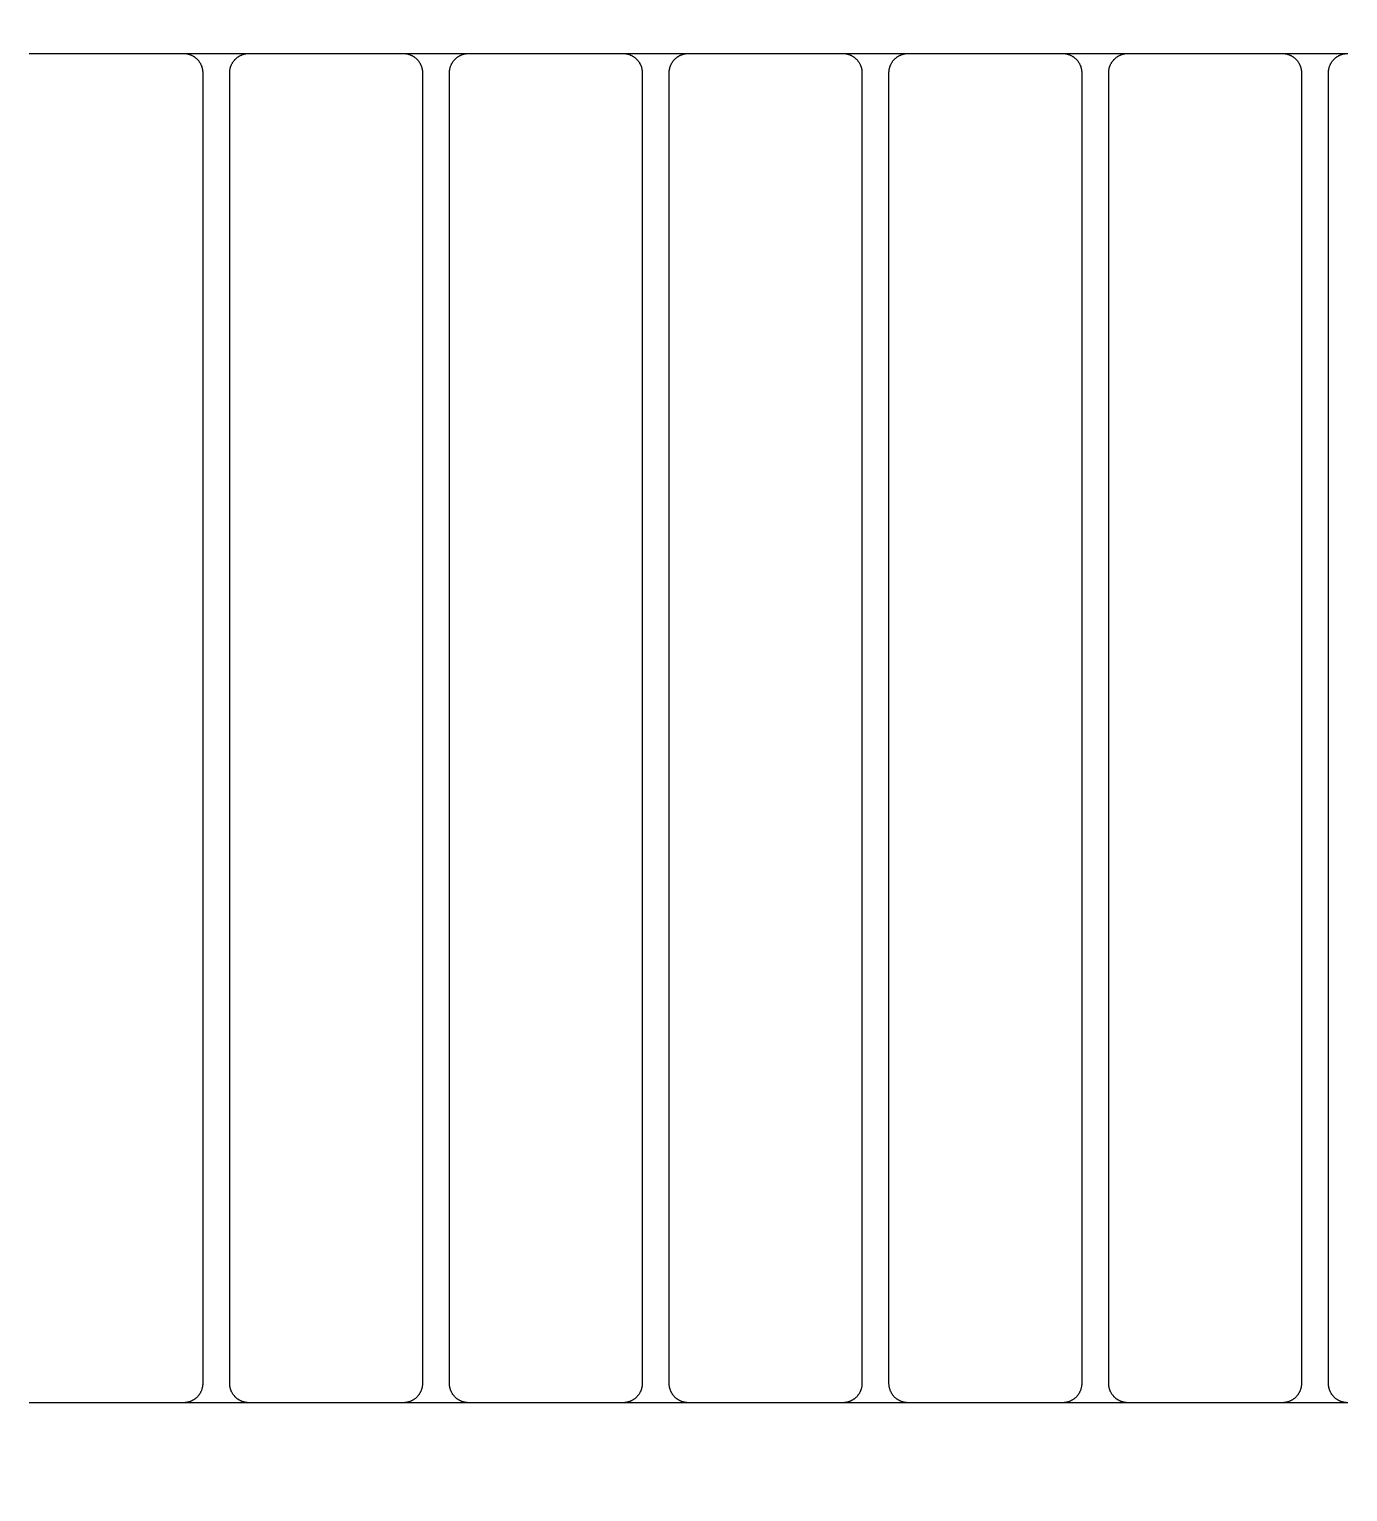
# Model space of a CAD drawing. Header units: millimetres. Extents: x -58335 to 291665, y -66693 to 213307.
# Drawn here: x 183442.4 to 183784.4, y -16274.9 to -15895.6 of the extents above; entities that cross this region are included whole.
import ezdxf

# ---------------------------------------------------------------- set-up
doc = ezdxf.new("R2010")
doc.units = ezdxf.units.MM
doc.header["$LTSCALE"] = 1000
for name, color, linetype in [('X-SITE$0$-MY-녹지', 254, 'Continuous'), ('X-SITE$0$-MY-시설선', 254, 'Continuous'), ('X-SITE$0$-MY-시설선 wood', 254, 'Continuous')]:
    doc.layers.add(name, color=color, linetype=linetype)
pattern_1 = [(0, (-29382.5, 14650.24), (317.5, 317.5), [158.75, -476.25]), (90, (-29303.13, 14570.87), (-317.5, 317.5), [158.75, -476.25])]

# ---------------------------------------------------------------- blocks, each defined once
blk = doc.blocks.new('X-SITE$0$GPSP-100')
at = {"layer": 'X-SITE$0$-MY-시설선'}
for points in [[(-1413.22, -750), (-1429.78, -750)], [(-1356.22, -750), (-1372.78, -750)], [(-1299.22, -750), (-1315.78, -750)], [(-1242.22, -750), (-1258.78, -750)], [(-1185.22, -750), (-1201.78, -750)], [(-1128.22, -750), (-1144.78, -750)], [(-1429.78, -1100), (-1413.22, -1100)], [(-1372.78, -1100), (-1356.22, -1100)], [(-1315.78, -1100), (-1299.22, -1100)], [(-1258.78, -1100), (-1242.22, -1100)], [(-1201.78, -1100), (-1185.22, -1100)], [(-1144.78, -1100), (-1128.22, -1100)]]:
    blk.add_lwpolyline(points, dxfattribs=at)
at = {"layer": 'X-SITE$0$-MY-시설선 wood'}
for points in [[(-1425, -755), (-1425, -754.89), (-1425, -754.78), (-1425.01, -754.66), (-1425.02, -754.55), (-1425.03, -754.44), (-1425.05, -754.32), (-1425.06, -754.21), (-1425.08, -754.09), (-1425.11, -753.97), (-1425.13, -753.86), (-1425.16, -753.74), (-1425.19, -753.62), (-1425.23, -753.51), (-1425.27, -753.39), (-1425.31, -753.28), (-1425.35, -753.16), (-1425.4, -753.04), (-1425.45, -752.93), (-1425.5, -752.82), (-1425.56, -752.7), (-1425.62, -752.59), (-1425.68, -752.48), (-1425.75, -752.37), (-1425.82, -752.26), (-1425.89, -752.16), (-1425.96, -752.05), (-1426.04, -751.95), (-1426.12, -751.85), (-1426.2, -751.75), (-1426.29, -751.65), (-1426.37, -751.56), (-1426.46, -751.46), (-1426.56, -751.37), (-1426.65, -751.29), (-1426.75, -751.2), (-1426.85, -751.12), (-1426.95, -751.04), (-1427.05, -750.96), (-1427.16, -750.89), (-1427.26, -750.82), (-1427.37, -750.75), (-1427.48, -750.68), (-1427.59, -750.62), (-1427.7, -750.56), (-1427.82, -750.5), (-1427.93, -750.45), (-1428.04, -750.4), (-1428.16, -750.35), (-1428.28, -750.31), (-1428.39, -750.27), (-1428.51, -750.23), (-1428.62, -750.19), (-1428.74, -750.16), (-1428.86, -750.13), (-1428.97, -750.11), (-1429.09, -750.08), (-1429.21, -750.06), (-1429.32, -750.05), (-1429.44, -750.03), (-1429.55, -750.02), (-1429.66, -750.01), (-1429.78, -750), (-1429.89, -750), (-1430, -750)], [(-1413, -750), (-1413.11, -750), (-1413.22, -750), (-1413.34, -750.01), (-1413.45, -750.02), (-1413.56, -750.03), (-1413.68, -750.05), (-1413.79, -750.06), (-1413.91, -750.08), (-1414.03, -750.11), (-1414.14, -750.13), (-1414.26, -750.16), (-1414.38, -750.19), (-1414.49, -750.23), (-1414.61, -750.27), (-1414.72, -750.31), (-1414.84, -750.35), (-1414.96, -750.4), (-1415.07, -750.45), (-1415.18, -750.5), (-1415.3, -750.56), (-1415.41, -750.62), (-1415.52, -750.68), (-1415.63, -750.75), (-1415.74, -750.82), (-1415.84, -750.89), (-1415.95, -750.96), (-1416.05, -751.04), (-1416.15, -751.12), (-1416.25, -751.2), (-1416.35, -751.29), (-1416.44, -751.37), (-1416.54, -751.46), (-1416.63, -751.56), (-1416.71, -751.65), (-1416.8, -751.75), (-1416.88, -751.85), (-1416.96, -751.95), (-1417.04, -752.05), (-1417.11, -752.16), (-1417.18, -752.26), (-1417.25, -752.37), (-1417.32, -752.48), (-1417.38, -752.59), (-1417.44, -752.7), (-1417.5, -752.82), (-1417.55, -752.93), (-1417.6, -753.04), (-1417.65, -753.16), (-1417.69, -753.28), (-1417.73, -753.39), (-1417.77, -753.51), (-1417.81, -753.62), (-1417.84, -753.74), (-1417.87, -753.86), (-1417.89, -753.97), (-1417.92, -754.09), (-1417.94, -754.21), (-1417.95, -754.32), (-1417.97, -754.44), (-1417.98, -754.55), (-1417.99, -754.66), (-1418, -754.78), (-1418, -754.89), (-1418, -755)], [(-1373, -750), (-1413, -750)], [(-1368, -755), (-1368, -754.89), (-1368, -754.78), (-1368.01, -754.66), (-1368.02, -754.55), (-1368.03, -754.44), (-1368.05, -754.32), (-1368.06, -754.21), (-1368.08, -754.09), (-1368.11, -753.97), (-1368.13, -753.86), (-1368.16, -753.74), (-1368.19, -753.62), (-1368.23, -753.51), (-1368.27, -753.39), (-1368.31, -753.28), (-1368.35, -753.16), (-1368.4, -753.04), (-1368.45, -752.93), (-1368.5, -752.82), (-1368.56, -752.7), (-1368.62, -752.59), (-1368.68, -752.48), (-1368.75, -752.37), (-1368.82, -752.26), (-1368.89, -752.16), (-1368.96, -752.05), (-1369.04, -751.95), (-1369.12, -751.85), (-1369.2, -751.75), (-1369.29, -751.65), (-1369.37, -751.56), (-1369.46, -751.46), (-1369.56, -751.37), (-1369.65, -751.29), (-1369.75, -751.2), (-1369.85, -751.12), (-1369.95, -751.04), (-1370.05, -750.96), (-1370.16, -750.89), (-1370.26, -750.82), (-1370.37, -750.75), (-1370.48, -750.68), (-1370.59, -750.62), (-1370.7, -750.56), (-1370.82, -750.5), (-1370.93, -750.45), (-1371.04, -750.4), (-1371.16, -750.35), (-1371.28, -750.31), (-1371.39, -750.27), (-1371.51, -750.23), (-1371.62, -750.19), (-1371.74, -750.16), (-1371.86, -750.13), (-1371.97, -750.11), (-1372.09, -750.08), (-1372.21, -750.06), (-1372.32, -750.05), (-1372.44, -750.03), (-1372.55, -750.02), (-1372.66, -750.01), (-1372.78, -750), (-1372.89, -750), (-1373, -750)], [(-1356, -750), (-1356.11, -750), (-1356.22, -750), (-1356.34, -750.01), (-1356.45, -750.02), (-1356.56, -750.03), (-1356.68, -750.05), (-1356.79, -750.06), (-1356.91, -750.08), (-1357.03, -750.11), (-1357.14, -750.13), (-1357.26, -750.16), (-1357.38, -750.19), (-1357.49, -750.23), (-1357.61, -750.27), (-1357.72, -750.31), (-1357.84, -750.35), (-1357.96, -750.4), (-1358.07, -750.45), (-1358.18, -750.5), (-1358.3, -750.56), (-1358.41, -750.62), (-1358.52, -750.68), (-1358.63, -750.75), (-1358.74, -750.82), (-1358.84, -750.89), (-1358.95, -750.96), (-1359.05, -751.04), (-1359.15, -751.12), (-1359.25, -751.2), (-1359.35, -751.29), (-1359.44, -751.37), (-1359.54, -751.46), (-1359.63, -751.56), (-1359.71, -751.65), (-1359.8, -751.75), (-1359.88, -751.85), (-1359.96, -751.95), (-1360.04, -752.05), (-1360.11, -752.16), (-1360.18, -752.26), (-1360.25, -752.37), (-1360.32, -752.48), (-1360.38, -752.59), (-1360.44, -752.7), (-1360.5, -752.82), (-1360.55, -752.93), (-1360.6, -753.04), (-1360.65, -753.16), (-1360.69, -753.28), (-1360.73, -753.39), (-1360.77, -753.51), (-1360.81, -753.62), (-1360.84, -753.74), (-1360.87, -753.86), (-1360.89, -753.97), (-1360.92, -754.09), (-1360.94, -754.21), (-1360.95, -754.32), (-1360.97, -754.44), (-1360.98, -754.55), (-1360.99, -754.66), (-1361, -754.78), (-1361, -754.89), (-1361, -755)], [(-1316, -750), (-1356, -750)], [(-1311, -755), (-1311, -754.89), (-1311, -754.78), (-1311.01, -754.66), (-1311.02, -754.55), (-1311.03, -754.44), (-1311.05, -754.32), (-1311.06, -754.21), (-1311.08, -754.09), (-1311.11, -753.97), (-1311.13, -753.86), (-1311.16, -753.74), (-1311.19, -753.62), (-1311.23, -753.51), (-1311.27, -753.39), (-1311.31, -753.28), (-1311.35, -753.16), (-1311.4, -753.04), (-1311.45, -752.93), (-1311.5, -752.82), (-1311.56, -752.7), (-1311.62, -752.59), (-1311.68, -752.48), (-1311.75, -752.37), (-1311.82, -752.26), (-1311.89, -752.16), (-1311.96, -752.05), (-1312.04, -751.95), (-1312.12, -751.85), (-1312.2, -751.75), (-1312.29, -751.65), (-1312.37, -751.56), (-1312.46, -751.46), (-1312.56, -751.37), (-1312.65, -751.29), (-1312.75, -751.2), (-1312.85, -751.12), (-1312.95, -751.04), (-1313.05, -750.96), (-1313.16, -750.89), (-1313.26, -750.82), (-1313.37, -750.75), (-1313.48, -750.68), (-1313.59, -750.62), (-1313.7, -750.56), (-1313.82, -750.5), (-1313.93, -750.45), (-1314.04, -750.4), (-1314.16, -750.35), (-1314.28, -750.31), (-1314.39, -750.27), (-1314.51, -750.23), (-1314.62, -750.19), (-1314.74, -750.16), (-1314.86, -750.13), (-1314.97, -750.11), (-1315.09, -750.08), (-1315.21, -750.06), (-1315.32, -750.05), (-1315.44, -750.03), (-1315.55, -750.02), (-1315.66, -750.01), (-1315.78, -750), (-1315.89, -750), (-1316, -750)], [(-1299, -750), (-1299.11, -750), (-1299.22, -750), (-1299.34, -750.01), (-1299.45, -750.02), (-1299.56, -750.03), (-1299.68, -750.05), (-1299.79, -750.06), (-1299.91, -750.08), (-1300.03, -750.11), (-1300.14, -750.13), (-1300.26, -750.16), (-1300.38, -750.19), (-1300.49, -750.23), (-1300.61, -750.27), (-1300.72, -750.31), (-1300.84, -750.35), (-1300.96, -750.4), (-1301.07, -750.45), (-1301.18, -750.5), (-1301.3, -750.56), (-1301.41, -750.62), (-1301.52, -750.68), (-1301.63, -750.75), (-1301.74, -750.82), (-1301.84, -750.89), (-1301.95, -750.96), (-1302.05, -751.04), (-1302.15, -751.12), (-1302.25, -751.2), (-1302.35, -751.29), (-1302.44, -751.37), (-1302.54, -751.46), (-1302.63, -751.56), (-1302.71, -751.65), (-1302.8, -751.75), (-1302.88, -751.85), (-1302.96, -751.95), (-1303.04, -752.05), (-1303.11, -752.16), (-1303.18, -752.26), (-1303.25, -752.37), (-1303.32, -752.48), (-1303.38, -752.59), (-1303.44, -752.7), (-1303.5, -752.82), (-1303.55, -752.93), (-1303.6, -753.04), (-1303.65, -753.16), (-1303.69, -753.28), (-1303.73, -753.39), (-1303.77, -753.51), (-1303.81, -753.62), (-1303.84, -753.74), (-1303.87, -753.86), (-1303.89, -753.97), (-1303.92, -754.09), (-1303.94, -754.21), (-1303.95, -754.32), (-1303.97, -754.44), (-1303.98, -754.55), (-1303.99, -754.66), (-1304, -754.78), (-1304, -754.89), (-1304, -755)], [(-1259, -750), (-1299, -750)], [(-1254, -755), (-1254, -754.89), (-1254, -754.78), (-1254.01, -754.66), (-1254.02, -754.55), (-1254.03, -754.44), (-1254.05, -754.32), (-1254.06, -754.21), (-1254.08, -754.09), (-1254.11, -753.97), (-1254.13, -753.86), (-1254.16, -753.74), (-1254.19, -753.62), (-1254.23, -753.51), (-1254.27, -753.39), (-1254.31, -753.28), (-1254.35, -753.16), (-1254.4, -753.04), (-1254.45, -752.93), (-1254.5, -752.82), (-1254.56, -752.7), (-1254.62, -752.59), (-1254.68, -752.48), (-1254.75, -752.37), (-1254.82, -752.26), (-1254.89, -752.16), (-1254.96, -752.05), (-1255.04, -751.95), (-1255.12, -751.85), (-1255.2, -751.75), (-1255.29, -751.65), (-1255.37, -751.56), (-1255.46, -751.46), (-1255.56, -751.37), (-1255.65, -751.29), (-1255.75, -751.2), (-1255.85, -751.12), (-1255.95, -751.04), (-1256.05, -750.96), (-1256.16, -750.89), (-1256.26, -750.82), (-1256.37, -750.75), (-1256.48, -750.68), (-1256.59, -750.62), (-1256.7, -750.56), (-1256.82, -750.5), (-1256.93, -750.45), (-1257.04, -750.4), (-1257.16, -750.35), (-1257.28, -750.31), (-1257.39, -750.27), (-1257.51, -750.23), (-1257.62, -750.19), (-1257.74, -750.16), (-1257.86, -750.13), (-1257.97, -750.11), (-1258.09, -750.08), (-1258.21, -750.06), (-1258.32, -750.05), (-1258.44, -750.03), (-1258.55, -750.02), (-1258.66, -750.01), (-1258.78, -750), (-1258.89, -750), (-1259, -750)], [(-1242, -750), (-1242.11, -750), (-1242.22, -750), (-1242.34, -750.01), (-1242.45, -750.02), (-1242.56, -750.03), (-1242.68, -750.05), (-1242.79, -750.06), (-1242.91, -750.08), (-1243.03, -750.11), (-1243.14, -750.13), (-1243.26, -750.16), (-1243.38, -750.19), (-1243.49, -750.23), (-1243.61, -750.27), (-1243.72, -750.31), (-1243.84, -750.35), (-1243.96, -750.4), (-1244.07, -750.45), (-1244.18, -750.5), (-1244.3, -750.56), (-1244.41, -750.62), (-1244.52, -750.68), (-1244.63, -750.75), (-1244.74, -750.82), (-1244.84, -750.89), (-1244.95, -750.96), (-1245.05, -751.04), (-1245.15, -751.12), (-1245.25, -751.2), (-1245.35, -751.29), (-1245.44, -751.37), (-1245.54, -751.46), (-1245.63, -751.56), (-1245.71, -751.65), (-1245.8, -751.75), (-1245.88, -751.85), (-1245.96, -751.95), (-1246.04, -752.05), (-1246.11, -752.16), (-1246.18, -752.26), (-1246.25, -752.37), (-1246.32, -752.48), (-1246.38, -752.59), (-1246.44, -752.7), (-1246.5, -752.82), (-1246.55, -752.93), (-1246.6, -753.04), (-1246.65, -753.16), (-1246.69, -753.28), (-1246.73, -753.39), (-1246.77, -753.51), (-1246.81, -753.62), (-1246.84, -753.74), (-1246.87, -753.86), (-1246.89, -753.97), (-1246.92, -754.09), (-1246.94, -754.21), (-1246.95, -754.32), (-1246.97, -754.44), (-1246.98, -754.55), (-1246.99, -754.66), (-1247, -754.78), (-1247, -754.89), (-1247, -755)], [(-1202, -750), (-1242, -750)], [(-1197, -755), (-1197, -754.89), (-1197, -754.78), (-1197.01, -754.66), (-1197.02, -754.55), (-1197.03, -754.44), (-1197.05, -754.32), (-1197.06, -754.21), (-1197.08, -754.09), (-1197.11, -753.97), (-1197.13, -753.86), (-1197.16, -753.74), (-1197.19, -753.62), (-1197.23, -753.51), (-1197.27, -753.39), (-1197.31, -753.28), (-1197.35, -753.16), (-1197.4, -753.04), (-1197.45, -752.93), (-1197.5, -752.82), (-1197.56, -752.7), (-1197.62, -752.59), (-1197.68, -752.48), (-1197.75, -752.37), (-1197.82, -752.26), (-1197.89, -752.16), (-1197.96, -752.05), (-1198.04, -751.95), (-1198.12, -751.85), (-1198.2, -751.75), (-1198.29, -751.65), (-1198.37, -751.56), (-1198.46, -751.46), (-1198.56, -751.37), (-1198.65, -751.29), (-1198.75, -751.2), (-1198.85, -751.12), (-1198.95, -751.04), (-1199.05, -750.96), (-1199.16, -750.89), (-1199.26, -750.82), (-1199.37, -750.75), (-1199.48, -750.68), (-1199.59, -750.62), (-1199.7, -750.56), (-1199.82, -750.5), (-1199.93, -750.45), (-1200.04, -750.4), (-1200.16, -750.35), (-1200.28, -750.31), (-1200.39, -750.27), (-1200.51, -750.23), (-1200.62, -750.19), (-1200.74, -750.16), (-1200.86, -750.13), (-1200.97, -750.11), (-1201.09, -750.08), (-1201.21, -750.06), (-1201.32, -750.05), (-1201.44, -750.03), (-1201.55, -750.02), (-1201.66, -750.01), (-1201.78, -750), (-1201.89, -750), (-1202, -750)], [(-1185, -750), (-1185.11, -750), (-1185.22, -750), (-1185.34, -750.01), (-1185.45, -750.02), (-1185.56, -750.03), (-1185.68, -750.05), (-1185.79, -750.06), (-1185.91, -750.08), (-1186.03, -750.11), (-1186.14, -750.13), (-1186.26, -750.16), (-1186.38, -750.19), (-1186.49, -750.23), (-1186.61, -750.27), (-1186.72, -750.31), (-1186.84, -750.35), (-1186.96, -750.4), (-1187.07, -750.45), (-1187.18, -750.5), (-1187.3, -750.56), (-1187.41, -750.62), (-1187.52, -750.68), (-1187.63, -750.75), (-1187.74, -750.82), (-1187.84, -750.89), (-1187.95, -750.96), (-1188.05, -751.04), (-1188.15, -751.12), (-1188.25, -751.2), (-1188.35, -751.29), (-1188.44, -751.37), (-1188.54, -751.46), (-1188.63, -751.56), (-1188.71, -751.65), (-1188.8, -751.75), (-1188.88, -751.85), (-1188.96, -751.95), (-1189.04, -752.05), (-1189.11, -752.16), (-1189.18, -752.26), (-1189.25, -752.37), (-1189.32, -752.48), (-1189.38, -752.59), (-1189.44, -752.7), (-1189.5, -752.82), (-1189.55, -752.93), (-1189.6, -753.04), (-1189.65, -753.16), (-1189.69, -753.28), (-1189.73, -753.39), (-1189.77, -753.51), (-1189.81, -753.62), (-1189.84, -753.74), (-1189.87, -753.86), (-1189.89, -753.97), (-1189.92, -754.09), (-1189.94, -754.21), (-1189.95, -754.32), (-1189.97, -754.44), (-1189.98, -754.55), (-1189.99, -754.66), (-1190, -754.78), (-1190, -754.89), (-1190, -755)], [(-1145, -750), (-1185, -750)], [(-1140, -755), (-1140, -754.89), (-1140, -754.78), (-1140.01, -754.66), (-1140.02, -754.55), (-1140.03, -754.44), (-1140.05, -754.32), (-1140.06, -754.21), (-1140.08, -754.09), (-1140.11, -753.97), (-1140.13, -753.86), (-1140.16, -753.74), (-1140.19, -753.62), (-1140.23, -753.51), (-1140.27, -753.39), (-1140.31, -753.28), (-1140.35, -753.16), (-1140.4, -753.04), (-1140.45, -752.93), (-1140.5, -752.82), (-1140.56, -752.7), (-1140.62, -752.59), (-1140.68, -752.48), (-1140.75, -752.37), (-1140.82, -752.26), (-1140.89, -752.16), (-1140.96, -752.05), (-1141.04, -751.95), (-1141.12, -751.85), (-1141.2, -751.75), (-1141.29, -751.65), (-1141.37, -751.56), (-1141.46, -751.46), (-1141.56, -751.37), (-1141.65, -751.29), (-1141.75, -751.2), (-1141.85, -751.12), (-1141.95, -751.04), (-1142.05, -750.96), (-1142.16, -750.89), (-1142.26, -750.82), (-1142.37, -750.75), (-1142.48, -750.68), (-1142.59, -750.62), (-1142.7, -750.56), (-1142.82, -750.5), (-1142.93, -750.45), (-1143.04, -750.4), (-1143.16, -750.35), (-1143.28, -750.31), (-1143.39, -750.27), (-1143.51, -750.23), (-1143.62, -750.19), (-1143.74, -750.16), (-1143.86, -750.13), (-1143.97, -750.11), (-1144.09, -750.08), (-1144.21, -750.06), (-1144.32, -750.05), (-1144.44, -750.03), (-1144.55, -750.02), (-1144.66, -750.01), (-1144.78, -750), (-1144.89, -750), (-1145, -750)], [(-1128, -750), (-1128.11, -750), (-1128.22, -750), (-1128.34, -750.01), (-1128.45, -750.02), (-1128.56, -750.03), (-1128.68, -750.05), (-1128.79, -750.06), (-1128.91, -750.08), (-1129.03, -750.11), (-1129.14, -750.13), (-1129.26, -750.16), (-1129.38, -750.19), (-1129.49, -750.23), (-1129.61, -750.27), (-1129.72, -750.31), (-1129.84, -750.35), (-1129.96, -750.4), (-1130.07, -750.45), (-1130.18, -750.5), (-1130.3, -750.56), (-1130.41, -750.62), (-1130.52, -750.68), (-1130.63, -750.75), (-1130.74, -750.82), (-1130.84, -750.89), (-1130.95, -750.96), (-1131.05, -751.04), (-1131.15, -751.12), (-1131.25, -751.2), (-1131.35, -751.29), (-1131.44, -751.37), (-1131.54, -751.46), (-1131.63, -751.56), (-1131.71, -751.65), (-1131.8, -751.75), (-1131.88, -751.85), (-1131.96, -751.95), (-1132.04, -752.05), (-1132.11, -752.16), (-1132.18, -752.26), (-1132.25, -752.37), (-1132.32, -752.48), (-1132.38, -752.59), (-1132.44, -752.7), (-1132.5, -752.82), (-1132.55, -752.93), (-1132.6, -753.04), (-1132.65, -753.16), (-1132.69, -753.28), (-1132.73, -753.39), (-1132.77, -753.51), (-1132.81, -753.62), (-1132.84, -753.74), (-1132.87, -753.86), (-1132.89, -753.97), (-1132.92, -754.09), (-1132.94, -754.21), (-1132.95, -754.32), (-1132.97, -754.44), (-1132.98, -754.55), (-1132.99, -754.66), (-1133, -754.78), (-1133, -754.89), (-1133, -755)], [(-1088, -750), (-1128, -750)], [(-1425, -1095), (-1425, -755)], [(-1418, -755), (-1418, -1095)], [(-1368, -1095), (-1368, -755)], [(-1361, -755), (-1361, -1095)], [(-1311, -1095), (-1311, -755)], [(-1304, -755), (-1304, -1095)], [(-1254, -1095), (-1254, -755)], [(-1247, -755), (-1247, -1095)], [(-1197, -1095), (-1197, -755)], [(-1190, -755), (-1190, -1095)], [(-1140, -1095), (-1140, -755)], [(-1133, -755), (-1133, -1095)], [(-1430, -1100), (-1429.89, -1100), (-1429.78, -1100), (-1429.66, -1099.99), (-1429.55, -1099.98), (-1429.44, -1099.97), (-1429.32, -1099.95), (-1429.21, -1099.94), (-1429.09, -1099.92), (-1428.97, -1099.89), (-1428.86, -1099.87), (-1428.74, -1099.84), (-1428.62, -1099.81), (-1428.51, -1099.77), (-1428.39, -1099.73), (-1428.28, -1099.69), (-1428.16, -1099.65), (-1428.04, -1099.6), (-1427.93, -1099.55), (-1427.82, -1099.5), (-1427.7, -1099.44), (-1427.59, -1099.38), (-1427.48, -1099.32), (-1427.37, -1099.25), (-1427.26, -1099.19), (-1427.16, -1099.11), (-1427.05, -1099.04), (-1426.95, -1098.96), (-1426.85, -1098.88), (-1426.75, -1098.8), (-1426.65, -1098.71), (-1426.56, -1098.63), (-1426.46, -1098.54), (-1426.37, -1098.44), (-1426.29, -1098.35), (-1426.2, -1098.25), (-1426.12, -1098.15), (-1426.04, -1098.05), (-1425.96, -1097.95), (-1425.89, -1097.84), (-1425.82, -1097.74), (-1425.75, -1097.63), (-1425.68, -1097.52), (-1425.62, -1097.41), (-1425.56, -1097.3), (-1425.5, -1097.18), (-1425.45, -1097.07), (-1425.4, -1096.96), (-1425.35, -1096.84), (-1425.31, -1096.72), (-1425.27, -1096.61), (-1425.23, -1096.49), (-1425.19, -1096.38), (-1425.16, -1096.26), (-1425.13, -1096.14), (-1425.11, -1096.03), (-1425.08, -1095.91), (-1425.06, -1095.79), (-1425.05, -1095.68), (-1425.03, -1095.56), (-1425.02, -1095.45), (-1425.01, -1095.34), (-1425, -1095.22), (-1425, -1095.11), (-1425, -1095)], [(-1418, -1095), (-1418, -1095.11), (-1418, -1095.22), (-1417.99, -1095.34), (-1417.98, -1095.45), (-1417.97, -1095.56), (-1417.95, -1095.68), (-1417.94, -1095.79), (-1417.92, -1095.91), (-1417.89, -1096.03), (-1417.87, -1096.14), (-1417.84, -1096.26), (-1417.81, -1096.38), (-1417.77, -1096.49), (-1417.73, -1096.61), (-1417.69, -1096.72), (-1417.65, -1096.84), (-1417.6, -1096.96), (-1417.55, -1097.07), (-1417.5, -1097.18), (-1417.44, -1097.3), (-1417.38, -1097.41), (-1417.32, -1097.52), (-1417.25, -1097.63), (-1417.18, -1097.74), (-1417.11, -1097.84), (-1417.04, -1097.95), (-1416.96, -1098.05), (-1416.88, -1098.15), (-1416.8, -1098.25), (-1416.71, -1098.35), (-1416.63, -1098.44), (-1416.54, -1098.54), (-1416.44, -1098.63), (-1416.35, -1098.71), (-1416.25, -1098.8), (-1416.15, -1098.88), (-1416.05, -1098.96), (-1415.95, -1099.04), (-1415.84, -1099.11), (-1415.74, -1099.19), (-1415.63, -1099.25), (-1415.52, -1099.32), (-1415.41, -1099.38), (-1415.3, -1099.44), (-1415.18, -1099.5), (-1415.07, -1099.55), (-1414.96, -1099.6), (-1414.84, -1099.65), (-1414.72, -1099.69), (-1414.61, -1099.73), (-1414.49, -1099.77), (-1414.38, -1099.81), (-1414.26, -1099.84), (-1414.14, -1099.87), (-1414.03, -1099.89), (-1413.91, -1099.92), (-1413.79, -1099.94), (-1413.68, -1099.95), (-1413.56, -1099.97), (-1413.45, -1099.98), (-1413.34, -1099.99), (-1413.22, -1100), (-1413.11, -1100), (-1413, -1100)], [(-1373, -1100), (-1372.89, -1100), (-1372.78, -1100), (-1372.66, -1099.99), (-1372.55, -1099.98), (-1372.44, -1099.97), (-1372.32, -1099.95), (-1372.21, -1099.94), (-1372.09, -1099.92), (-1371.97, -1099.89), (-1371.86, -1099.87), (-1371.74, -1099.84), (-1371.62, -1099.81), (-1371.51, -1099.77), (-1371.39, -1099.73), (-1371.28, -1099.69), (-1371.16, -1099.65), (-1371.04, -1099.6), (-1370.93, -1099.55), (-1370.82, -1099.5), (-1370.7, -1099.44), (-1370.59, -1099.38), (-1370.48, -1099.32), (-1370.37, -1099.25), (-1370.26, -1099.19), (-1370.16, -1099.11), (-1370.05, -1099.04), (-1369.95, -1098.96), (-1369.85, -1098.88), (-1369.75, -1098.8), (-1369.65, -1098.71), (-1369.56, -1098.63), (-1369.46, -1098.54), (-1369.37, -1098.44), (-1369.29, -1098.35), (-1369.2, -1098.25), (-1369.12, -1098.15), (-1369.04, -1098.05), (-1368.96, -1097.95), (-1368.89, -1097.84), (-1368.82, -1097.74), (-1368.75, -1097.63), (-1368.68, -1097.52), (-1368.62, -1097.41), (-1368.56, -1097.3), (-1368.5, -1097.18), (-1368.45, -1097.07), (-1368.4, -1096.96), (-1368.35, -1096.84), (-1368.31, -1096.72), (-1368.27, -1096.61), (-1368.23, -1096.49), (-1368.19, -1096.38), (-1368.16, -1096.26), (-1368.13, -1096.14), (-1368.11, -1096.03), (-1368.08, -1095.91), (-1368.06, -1095.79), (-1368.05, -1095.68), (-1368.03, -1095.56), (-1368.02, -1095.45), (-1368.01, -1095.34), (-1368, -1095.22), (-1368, -1095.11), (-1368, -1095)], [(-1361, -1095), (-1361, -1095.11), (-1361, -1095.22), (-1360.99, -1095.34), (-1360.98, -1095.45), (-1360.97, -1095.56), (-1360.95, -1095.68), (-1360.94, -1095.79), (-1360.92, -1095.91), (-1360.89, -1096.03), (-1360.87, -1096.14), (-1360.84, -1096.26), (-1360.81, -1096.38), (-1360.77, -1096.49), (-1360.73, -1096.61), (-1360.69, -1096.72), (-1360.65, -1096.84), (-1360.6, -1096.96), (-1360.55, -1097.07), (-1360.5, -1097.18), (-1360.44, -1097.3), (-1360.38, -1097.41), (-1360.32, -1097.52), (-1360.25, -1097.63), (-1360.18, -1097.74), (-1360.11, -1097.84), (-1360.04, -1097.95), (-1359.96, -1098.05), (-1359.88, -1098.15), (-1359.8, -1098.25), (-1359.71, -1098.35), (-1359.63, -1098.44), (-1359.54, -1098.54), (-1359.44, -1098.63), (-1359.35, -1098.71), (-1359.25, -1098.8), (-1359.15, -1098.88), (-1359.05, -1098.96), (-1358.95, -1099.04), (-1358.84, -1099.11), (-1358.74, -1099.19), (-1358.63, -1099.25), (-1358.52, -1099.32), (-1358.41, -1099.38), (-1358.3, -1099.44), (-1358.18, -1099.5), (-1358.07, -1099.55), (-1357.96, -1099.6), (-1357.84, -1099.65), (-1357.72, -1099.69), (-1357.61, -1099.73), (-1357.49, -1099.77), (-1357.38, -1099.81), (-1357.26, -1099.84), (-1357.14, -1099.87), (-1357.03, -1099.89), (-1356.91, -1099.92), (-1356.79, -1099.94), (-1356.68, -1099.95), (-1356.56, -1099.97), (-1356.45, -1099.98), (-1356.34, -1099.99), (-1356.22, -1100), (-1356.11, -1100), (-1356, -1100)], [(-1316, -1100), (-1315.89, -1100), (-1315.78, -1100), (-1315.66, -1099.99), (-1315.55, -1099.98), (-1315.44, -1099.97), (-1315.32, -1099.95), (-1315.21, -1099.94), (-1315.09, -1099.92), (-1314.97, -1099.89), (-1314.86, -1099.87), (-1314.74, -1099.84), (-1314.62, -1099.81), (-1314.51, -1099.77), (-1314.39, -1099.73), (-1314.28, -1099.69), (-1314.16, -1099.65), (-1314.04, -1099.6), (-1313.93, -1099.55), (-1313.82, -1099.5), (-1313.7, -1099.44), (-1313.59, -1099.38), (-1313.48, -1099.32), (-1313.37, -1099.25), (-1313.26, -1099.19), (-1313.16, -1099.11), (-1313.05, -1099.04), (-1312.95, -1098.96), (-1312.85, -1098.88), (-1312.75, -1098.8), (-1312.65, -1098.71), (-1312.56, -1098.63), (-1312.46, -1098.54), (-1312.37, -1098.44), (-1312.29, -1098.35), (-1312.2, -1098.25), (-1312.12, -1098.15), (-1312.04, -1098.05), (-1311.96, -1097.95), (-1311.89, -1097.84), (-1311.82, -1097.74), (-1311.75, -1097.63), (-1311.68, -1097.52), (-1311.62, -1097.41), (-1311.56, -1097.3), (-1311.5, -1097.18), (-1311.45, -1097.07), (-1311.4, -1096.96), (-1311.35, -1096.84), (-1311.31, -1096.72), (-1311.27, -1096.61), (-1311.23, -1096.49), (-1311.19, -1096.38), (-1311.16, -1096.26), (-1311.13, -1096.14), (-1311.11, -1096.03), (-1311.08, -1095.91), (-1311.06, -1095.79), (-1311.05, -1095.68), (-1311.03, -1095.56), (-1311.02, -1095.45), (-1311.01, -1095.34), (-1311, -1095.22), (-1311, -1095.11), (-1311, -1095)], [(-1304, -1095), (-1304, -1095.11), (-1304, -1095.22), (-1303.99, -1095.34), (-1303.98, -1095.45), (-1303.97, -1095.56), (-1303.95, -1095.68), (-1303.94, -1095.79), (-1303.92, -1095.91), (-1303.89, -1096.03), (-1303.87, -1096.14), (-1303.84, -1096.26), (-1303.81, -1096.38), (-1303.77, -1096.49), (-1303.73, -1096.61), (-1303.69, -1096.72), (-1303.65, -1096.84), (-1303.6, -1096.96), (-1303.55, -1097.07), (-1303.5, -1097.18), (-1303.44, -1097.3), (-1303.38, -1097.41), (-1303.32, -1097.52), (-1303.25, -1097.63), (-1303.18, -1097.74), (-1303.11, -1097.84), (-1303.04, -1097.95), (-1302.96, -1098.05), (-1302.88, -1098.15), (-1302.8, -1098.25), (-1302.71, -1098.35), (-1302.63, -1098.44), (-1302.54, -1098.54), (-1302.44, -1098.63), (-1302.35, -1098.71), (-1302.25, -1098.8), (-1302.15, -1098.88), (-1302.05, -1098.96), (-1301.95, -1099.04), (-1301.84, -1099.11), (-1301.74, -1099.19), (-1301.63, -1099.25), (-1301.52, -1099.32), (-1301.41, -1099.38), (-1301.3, -1099.44), (-1301.18, -1099.5), (-1301.07, -1099.55), (-1300.96, -1099.6), (-1300.84, -1099.65), (-1300.72, -1099.69), (-1300.61, -1099.73), (-1300.49, -1099.77), (-1300.38, -1099.81), (-1300.26, -1099.84), (-1300.14, -1099.87), (-1300.03, -1099.89), (-1299.91, -1099.92), (-1299.79, -1099.94), (-1299.68, -1099.95), (-1299.56, -1099.97), (-1299.45, -1099.98), (-1299.34, -1099.99), (-1299.22, -1100), (-1299.11, -1100), (-1299, -1100)], [(-1259, -1100), (-1258.89, -1100), (-1258.78, -1100), (-1258.66, -1099.99), (-1258.55, -1099.98), (-1258.44, -1099.97), (-1258.32, -1099.95), (-1258.21, -1099.94), (-1258.09, -1099.92), (-1257.97, -1099.89), (-1257.86, -1099.87), (-1257.74, -1099.84), (-1257.62, -1099.81), (-1257.51, -1099.77), (-1257.39, -1099.73), (-1257.28, -1099.69), (-1257.16, -1099.65), (-1257.04, -1099.6), (-1256.93, -1099.55), (-1256.82, -1099.5), (-1256.7, -1099.44), (-1256.59, -1099.38), (-1256.48, -1099.32), (-1256.37, -1099.25), (-1256.26, -1099.19), (-1256.16, -1099.11), (-1256.05, -1099.04), (-1255.95, -1098.96), (-1255.85, -1098.88), (-1255.75, -1098.8), (-1255.65, -1098.71), (-1255.56, -1098.63), (-1255.46, -1098.54), (-1255.37, -1098.44), (-1255.29, -1098.35), (-1255.2, -1098.25), (-1255.12, -1098.15), (-1255.04, -1098.05), (-1254.96, -1097.95), (-1254.89, -1097.84), (-1254.82, -1097.74), (-1254.75, -1097.63), (-1254.68, -1097.52), (-1254.62, -1097.41), (-1254.56, -1097.3), (-1254.5, -1097.18), (-1254.45, -1097.07), (-1254.4, -1096.96), (-1254.35, -1096.84), (-1254.31, -1096.72), (-1254.27, -1096.61), (-1254.23, -1096.49), (-1254.19, -1096.38), (-1254.16, -1096.26), (-1254.13, -1096.14), (-1254.11, -1096.03), (-1254.08, -1095.91), (-1254.06, -1095.79), (-1254.05, -1095.68), (-1254.03, -1095.56), (-1254.02, -1095.45), (-1254.01, -1095.34), (-1254, -1095.22), (-1254, -1095.11), (-1254, -1095)], [(-1247, -1095), (-1247, -1095.11), (-1247, -1095.22), (-1246.99, -1095.34), (-1246.98, -1095.45), (-1246.97, -1095.56), (-1246.95, -1095.68), (-1246.94, -1095.79), (-1246.92, -1095.91), (-1246.89, -1096.03), (-1246.87, -1096.14), (-1246.84, -1096.26), (-1246.81, -1096.38), (-1246.77, -1096.49), (-1246.73, -1096.61), (-1246.69, -1096.72), (-1246.65, -1096.84), (-1246.6, -1096.96), (-1246.55, -1097.07), (-1246.5, -1097.18), (-1246.44, -1097.3), (-1246.38, -1097.41), (-1246.32, -1097.52), (-1246.25, -1097.63), (-1246.18, -1097.74), (-1246.11, -1097.84), (-1246.04, -1097.95), (-1245.96, -1098.05), (-1245.88, -1098.15), (-1245.8, -1098.25), (-1245.71, -1098.35), (-1245.63, -1098.44), (-1245.54, -1098.54), (-1245.44, -1098.63), (-1245.35, -1098.71), (-1245.25, -1098.8), (-1245.15, -1098.88), (-1245.05, -1098.96), (-1244.95, -1099.04), (-1244.84, -1099.11), (-1244.74, -1099.19), (-1244.63, -1099.25), (-1244.52, -1099.32), (-1244.41, -1099.38), (-1244.3, -1099.44), (-1244.18, -1099.5), (-1244.07, -1099.55), (-1243.96, -1099.6), (-1243.84, -1099.65), (-1243.72, -1099.69), (-1243.61, -1099.73), (-1243.49, -1099.77), (-1243.38, -1099.81), (-1243.26, -1099.84), (-1243.14, -1099.87), (-1243.03, -1099.89), (-1242.91, -1099.92), (-1242.79, -1099.94), (-1242.68, -1099.95), (-1242.56, -1099.97), (-1242.45, -1099.98), (-1242.34, -1099.99), (-1242.22, -1100), (-1242.11, -1100), (-1242, -1100)], [(-1202, -1100), (-1201.89, -1100), (-1201.78, -1100), (-1201.66, -1099.99), (-1201.55, -1099.98), (-1201.44, -1099.97), (-1201.32, -1099.95), (-1201.21, -1099.94), (-1201.09, -1099.92), (-1200.97, -1099.89), (-1200.86, -1099.87), (-1200.74, -1099.84), (-1200.62, -1099.81), (-1200.51, -1099.77), (-1200.39, -1099.73), (-1200.28, -1099.69), (-1200.16, -1099.65), (-1200.04, -1099.6), (-1199.93, -1099.55), (-1199.82, -1099.5), (-1199.7, -1099.44), (-1199.59, -1099.38), (-1199.48, -1099.32), (-1199.37, -1099.25), (-1199.26, -1099.19), (-1199.16, -1099.11), (-1199.05, -1099.04), (-1198.95, -1098.96), (-1198.85, -1098.88), (-1198.75, -1098.8), (-1198.65, -1098.71), (-1198.56, -1098.63), (-1198.46, -1098.54), (-1198.37, -1098.44), (-1198.29, -1098.35), (-1198.2, -1098.25), (-1198.12, -1098.15), (-1198.04, -1098.05), (-1197.96, -1097.95), (-1197.89, -1097.84), (-1197.82, -1097.74), (-1197.75, -1097.63), (-1197.68, -1097.52), (-1197.62, -1097.41), (-1197.56, -1097.3), (-1197.5, -1097.18), (-1197.45, -1097.07), (-1197.4, -1096.96), (-1197.35, -1096.84), (-1197.31, -1096.72), (-1197.27, -1096.61), (-1197.23, -1096.49), (-1197.19, -1096.38), (-1197.16, -1096.26), (-1197.13, -1096.14), (-1197.11, -1096.03), (-1197.08, -1095.91), (-1197.06, -1095.79), (-1197.05, -1095.68), (-1197.03, -1095.56), (-1197.02, -1095.45), (-1197.01, -1095.34), (-1197, -1095.22), (-1197, -1095.11), (-1197, -1095)], [(-1190, -1095), (-1190, -1095.11), (-1190, -1095.22), (-1189.99, -1095.34), (-1189.98, -1095.45), (-1189.97, -1095.56), (-1189.95, -1095.68), (-1189.94, -1095.79), (-1189.92, -1095.91), (-1189.89, -1096.03), (-1189.87, -1096.14), (-1189.84, -1096.26), (-1189.81, -1096.38), (-1189.77, -1096.49), (-1189.73, -1096.61), (-1189.69, -1096.72), (-1189.65, -1096.84), (-1189.6, -1096.96), (-1189.55, -1097.07), (-1189.5, -1097.18), (-1189.44, -1097.3), (-1189.38, -1097.41), (-1189.32, -1097.52), (-1189.25, -1097.63), (-1189.18, -1097.74), (-1189.11, -1097.84), (-1189.04, -1097.95), (-1188.96, -1098.05), (-1188.88, -1098.15), (-1188.8, -1098.25), (-1188.71, -1098.35), (-1188.63, -1098.44), (-1188.54, -1098.54), (-1188.44, -1098.63), (-1188.35, -1098.71), (-1188.25, -1098.8), (-1188.15, -1098.88), (-1188.05, -1098.96), (-1187.95, -1099.04), (-1187.84, -1099.11), (-1187.74, -1099.19), (-1187.63, -1099.25), (-1187.52, -1099.32), (-1187.41, -1099.38), (-1187.3, -1099.44), (-1187.18, -1099.5), (-1187.07, -1099.55), (-1186.96, -1099.6), (-1186.84, -1099.65), (-1186.72, -1099.69), (-1186.61, -1099.73), (-1186.49, -1099.77), (-1186.38, -1099.81), (-1186.26, -1099.84), (-1186.14, -1099.87), (-1186.03, -1099.89), (-1185.91, -1099.92), (-1185.79, -1099.94), (-1185.68, -1099.95), (-1185.56, -1099.97), (-1185.45, -1099.98), (-1185.34, -1099.99), (-1185.22, -1100), (-1185.11, -1100), (-1185, -1100)], [(-1145, -1100), (-1144.89, -1100), (-1144.78, -1100), (-1144.66, -1099.99), (-1144.55, -1099.98), (-1144.44, -1099.97), (-1144.32, -1099.95), (-1144.21, -1099.94), (-1144.09, -1099.92), (-1143.97, -1099.89), (-1143.86, -1099.87), (-1143.74, -1099.84), (-1143.62, -1099.81), (-1143.51, -1099.77), (-1143.39, -1099.73), (-1143.28, -1099.69), (-1143.16, -1099.65), (-1143.04, -1099.6), (-1142.93, -1099.55), (-1142.82, -1099.5), (-1142.7, -1099.44), (-1142.59, -1099.38), (-1142.48, -1099.32), (-1142.37, -1099.25), (-1142.26, -1099.19), (-1142.16, -1099.11), (-1142.05, -1099.04), (-1141.95, -1098.96), (-1141.85, -1098.88), (-1141.75, -1098.8), (-1141.65, -1098.71), (-1141.56, -1098.63), (-1141.46, -1098.54), (-1141.37, -1098.44), (-1141.29, -1098.35), (-1141.2, -1098.25), (-1141.12, -1098.15), (-1141.04, -1098.05), (-1140.96, -1097.95), (-1140.89, -1097.84), (-1140.82, -1097.74), (-1140.75, -1097.63), (-1140.68, -1097.52), (-1140.62, -1097.41), (-1140.56, -1097.3), (-1140.5, -1097.18), (-1140.45, -1097.07), (-1140.4, -1096.96), (-1140.35, -1096.84), (-1140.31, -1096.72), (-1140.27, -1096.61), (-1140.23, -1096.49), (-1140.19, -1096.38), (-1140.16, -1096.26), (-1140.13, -1096.14), (-1140.11, -1096.03), (-1140.08, -1095.91), (-1140.06, -1095.79), (-1140.05, -1095.68), (-1140.03, -1095.56), (-1140.02, -1095.45), (-1140.01, -1095.34), (-1140, -1095.22), (-1140, -1095.11), (-1140, -1095)], [(-1133, -1095), (-1133, -1095.11), (-1133, -1095.22), (-1132.99, -1095.34), (-1132.98, -1095.45), (-1132.97, -1095.56), (-1132.95, -1095.68), (-1132.94, -1095.79), (-1132.92, -1095.91), (-1132.89, -1096.03), (-1132.87, -1096.14), (-1132.84, -1096.26), (-1132.81, -1096.38), (-1132.77, -1096.49), (-1132.73, -1096.61), (-1132.69, -1096.72), (-1132.65, -1096.84), (-1132.6, -1096.96), (-1132.55, -1097.07), (-1132.5, -1097.18), (-1132.44, -1097.3), (-1132.38, -1097.41), (-1132.32, -1097.52), (-1132.25, -1097.63), (-1132.18, -1097.74), (-1132.11, -1097.84), (-1132.04, -1097.95), (-1131.96, -1098.05), (-1131.88, -1098.15), (-1131.8, -1098.25), (-1131.71, -1098.35), (-1131.63, -1098.44), (-1131.54, -1098.54), (-1131.44, -1098.63), (-1131.35, -1098.71), (-1131.25, -1098.8), (-1131.15, -1098.88), (-1131.05, -1098.96), (-1130.95, -1099.04), (-1130.84, -1099.11), (-1130.74, -1099.19), (-1130.63, -1099.25), (-1130.52, -1099.32), (-1130.41, -1099.38), (-1130.3, -1099.44), (-1130.18, -1099.5), (-1130.07, -1099.55), (-1129.96, -1099.6), (-1129.84, -1099.65), (-1129.72, -1099.69), (-1129.61, -1099.73), (-1129.49, -1099.77), (-1129.38, -1099.81), (-1129.26, -1099.84), (-1129.14, -1099.87), (-1129.03, -1099.89), (-1128.91, -1099.92), (-1128.79, -1099.94), (-1128.68, -1099.95), (-1128.56, -1099.97), (-1128.45, -1099.98), (-1128.34, -1099.99), (-1128.22, -1100), (-1128.11, -1100), (-1128, -1100)], [(-1413, -1100), (-1373, -1100)], [(-1356, -1100), (-1316, -1100)], [(-1299, -1100), (-1259, -1100)], [(-1242, -1100), (-1202, -1100)], [(-1185, -1100), (-1145, -1100)], [(-1128, -1100), (-1088, -1100)]]:
    blk.add_lwpolyline(points, dxfattribs=at)
blk = doc.blocks.new('X-SITE$0$240910_L-1F')
at = {"layer": 'X-SITE$0$-MY-녹지'}
h = blk.add_hatch(dxfattribs=at)
h.set_pattern_fill('CROSS', color=256, scale=50, style=2)
h.set_pattern_definition(pattern_1)
edge = h.paths.add_edge_path()
edge.add_line((167850, -2045.25), (167850, 3516.56))
edge.add_arc((169000, 3516.56), 1150, 135, 180, ccw=False)
edge.add_line((168186.83, 4329.73), (170751.04, 6893.95))
edge.add_arc((170150, 7494.99), 850, 315, 360)
edge.add_line((171000, 7494.99), (171000, 10430.77))
edge.add_arc((170650, 10430.77), 350, 0, 90)
edge.add_line((170650, 10780.77), (169000, 10780.77))
edge.add_line((169000, 10780.77), (169000, 15580.77))
edge.add_line((169000, 15580.77), (171150, 15580.77))
edge.add_arc((171150, 15930.77), 350, 270, 360)
edge.add_line((171500, 15930.77), (171500, 18665.51))
edge.add_line((171500, 18665.51), (172500, 19665.51))
edge.add_line((172500, 19665.51), (172500, 33574.84))
edge.add_arc((171500, 32018.4), 1850, 57.27956, 90)
edge.add_line((171500, 33868.4), (163650, 33868.4))
edge.add_line((163650, 33868.4), (163650, -2251.6))
edge.add_line((163650, -2251.6), (118350, -2251.6))
edge.add_line((118350, -2251.6), (118350, 24610.81))
edge.add_arc((118000, 24610.81), 350, 0, 134.5656)
edge.add_line((117754.4, 24860.17), (112674.6, 19856.82))
edge.add_arc((113271.07, 19251.24), 850, 134.56562, 180)
edge.add_line((112421.07, 19251.24), (112421.07, -3601.59))
edge.add_arc((113271.07, -3601.59), 850, 180, 270)
edge.add_line((113271.07, -4451.59), (115271.08, -4451.59))
edge.add_line((115271.08, -4451.59), (117627.53, -6101.59))
edge.add_line((117627.53, -6101.59), (164145.73, -6101.6))
edge.add_line((164145.73, -6101.6), (167601.04, -2646.29))
edge.add_arc((167000, -2045.25), 850, 314.99999, 360)
h = blk.add_hatch(dxfattribs=at)
h.set_pattern_fill('CROSS', color=256, scale=50, style=2)
h.set_pattern_definition(pattern_1)
edge = h.paths.add_edge_path()
edge.add_line((167850, -2045.25), (167850, 3516.56))
edge.add_arc((169000, 3516.56), 1150, 135, 180, ccw=False)
edge.add_line((168186.83, 4329.73), (170751.04, 6893.95))
edge.add_arc((170150, 7494.99), 850, 315, 360)
edge.add_line((171000, 7494.99), (171000, 10430.77))
edge.add_arc((170650, 10430.77), 350, 0, 90)
edge.add_line((170650, 10780.77), (169000, 10780.77))
edge.add_line((169000, 10780.77), (169000, 15580.77))
edge.add_line((169000, 15580.77), (171150, 15580.77))
edge.add_arc((171150, 15930.77), 350, 270, 360)
edge.add_line((171500, 15930.77), (171500, 18665.51))
edge.add_line((171500, 18665.51), (172500, 19665.51))
edge.add_line((172500, 19665.51), (172500, 33574.84))
edge.add_arc((171500, 32018.4), 1850, 57.27956, 90)
edge.add_line((171500, 33868.4), (163650, 33868.4))
edge.add_line((163650, 33868.4), (163650, -2251.6))
edge.add_line((163650, -2251.6), (118350, -2251.6))
edge.add_line((118350, -2251.6), (118350, 24610.81))
edge.add_arc((118000, 24610.81), 350, 0, 134.5656)
edge.add_line((117754.4, 24860.17), (112674.6, 19856.82))
edge.add_arc((113271.07, 19251.24), 850, 134.56562, 180)
edge.add_line((112421.07, 19251.24), (112421.07, -3601.59))
edge.add_arc((113271.07, -3601.59), 850, 180, 270)
edge.add_line((113271.07, -4451.59), (115271.08, -4451.59))
edge.add_line((115271.08, -4451.59), (117627.53, -6101.59))
edge.add_line((117627.53, -6101.59), (164145.73, -6101.6))
edge.add_line((164145.73, -6101.6), (167601.04, -2646.29))
edge.add_arc((167000, -2045.25), 850, 314.99999, 360)
at = {"layer": 'X-SITE$0$-MY-시설선', "xscale": -1}
blk.add_blockref('X-SITE$0$GPSP-100', (152971.9, -501.6), dxfattribs=at)
blk.add_blockref('X-SITE$0$GPSP-100', (152971.9, -501.6), dxfattribs=at)

msp = doc.modelspace()

# ---------------------------------------------------------------- block references
msp.add_blockref('X-SITE$0$240910_L-1F', (29382.5, -14650.24))

doc.saveas('drawing.dxf')
